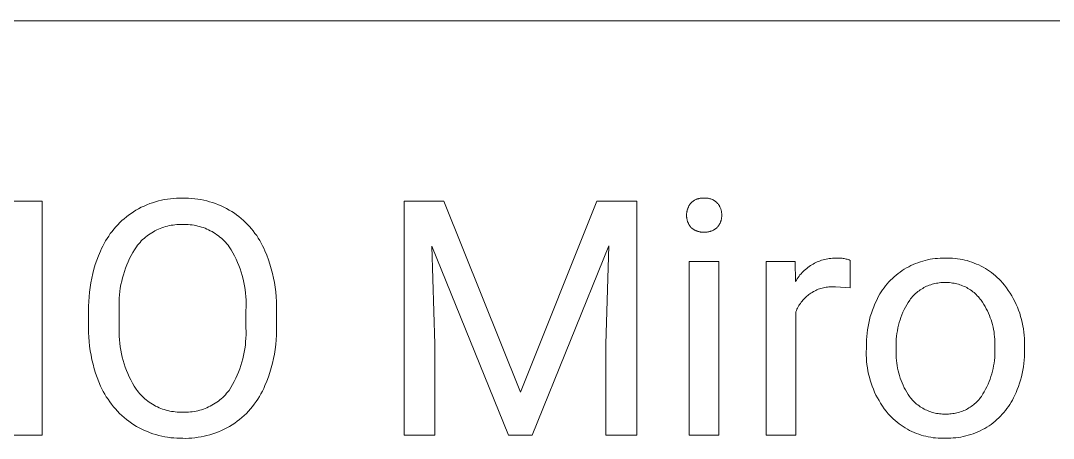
# Model space of a CAD drawing. Header units: millimetres. Extents: x -665 to 1920, y -373 to 1434.
# Drawn here: x 1185.8 to 1294, y -127.6 to -83.9 of the extents above; entities that cross this region are included whole.
import ezdxf

# ---------------------------------------------------------------- set-up
doc = ezdxf.new("R2010")
doc.units = ezdxf.units.MM
doc.header["$MEASUREMENT"] = 0
doc.layers.add('Domyślny', color=7, linetype='Continuous', true_color=0x000000)

msp = doc.modelspace()

# ---------------------------------------------------------------- linework, layer by layer
at = {"layer": 'Domyślny', "color": 18, "lineweight": 15, "true_color": 0x000000}
for p, q in [((1918.03, -83.88), (943.27, -83.88)), ((1184.8, -102.79), (1188.01, -102.79)), ((1188.01, -102.79), (1188.01, -127.28)), ((1199.89, -102.84), (1200.2, -102.76)), ((1200.2, -102.76), (1200.51, -102.68)), ((1200.51, -102.68), (1200.82, -102.62)), ((1200.82, -102.62), (1201.14, -102.56)), ((1201.14, -102.56), (1201.45, -102.52)), ((1201.45, -102.52), (1201.77, -102.49)), ((1201.77, -102.49), (1202.09, -102.46)), ((1202.09, -102.46), (1202.41, -102.45)), ((1202.41, -102.45), (1202.73, -102.45)), ((1202.73, -102.45), (1203.05, -102.45)), ((1203.05, -102.45), (1203.37, -102.46)), ((1203.37, -102.46), (1203.69, -102.49)), ((1203.69, -102.49), (1204.01, -102.52)), ((1204.01, -102.52), (1204.32, -102.56)), ((1204.32, -102.56), (1204.64, -102.61)), ((1204.64, -102.61), (1204.95, -102.68)), ((1204.95, -102.68), (1205.26, -102.75)), ((1205.26, -102.75), (1205.57, -102.84)), ((1225.95, -127.28), (1225.95, -102.79)), ((1225.95, -102.79), (1230.12, -102.79)), ((1230.12, -102.79), (1238.13, -122.77)), ((1238.13, -122.77), (1246.13, -102.79)), ((1246.13, -102.79), (1250.32, -102.79)), ((1250.32, -102.79), (1250.32, -127.28)), ((1256.19, -102.81), (1256.23, -102.78)), ((1256.23, -102.78), (1256.28, -102.74)), ((1256.28, -102.74), (1256.34, -102.71)), ((1256.34, -102.71), (1256.39, -102.68)), ((1256.39, -102.68), (1256.44, -102.65)), ((1256.44, -102.65), (1256.5, -102.62)), ((1256.5, -102.62), (1256.55, -102.6)), ((1256.55, -102.6), (1256.61, -102.57)), ((1256.61, -102.57), (1256.66, -102.55)), ((1256.66, -102.55), (1256.72, -102.53)), ((1256.72, -102.53), (1256.78, -102.52)), ((1256.78, -102.52), (1256.84, -102.5)), ((1256.84, -102.5), (1256.9, -102.49)), ((1256.9, -102.49), (1256.96, -102.47)), ((1256.96, -102.47), (1257.02, -102.46)), ((1257.02, -102.46), (1257.08, -102.46)), ((1257.08, -102.46), (1257.14, -102.45)), ((1257.14, -102.45), (1257.2, -102.45)), ((1257.2, -102.45), (1257.26, -102.45)), ((1257.26, -102.45), (1257.32, -102.45)), ((1257.32, -102.45), (1257.38, -102.45)), ((1257.38, -102.45), (1257.44, -102.45)), ((1257.44, -102.45), (1257.5, -102.45)), ((1257.5, -102.45), (1257.56, -102.45)), ((1257.56, -102.45), (1257.62, -102.45)), ((1257.62, -102.45), (1257.68, -102.46)), ((1257.68, -102.46), (1257.74, -102.47)), ((1257.74, -102.47), (1257.8, -102.48)), ((1257.8, -102.48), (1257.86, -102.49)), ((1257.86, -102.49), (1257.92, -102.5)), ((1257.92, -102.5), (1257.98, -102.52)), ((1257.98, -102.52), (1258.04, -102.53)), ((1258.04, -102.53), (1258.1, -102.55)), ((1258.1, -102.55), (1258.16, -102.58)), ((1258.16, -102.58), (1258.21, -102.6)), ((1258.21, -102.6), (1258.27, -102.62)), ((1258.27, -102.62), (1258.32, -102.65)), ((1258.32, -102.65), (1258.37, -102.68)), ((1258.37, -102.68), (1258.43, -102.71)), ((1258.43, -102.71), (1258.48, -102.74)), ((1258.48, -102.74), (1258.53, -102.78)), ((1258.53, -102.78), (1258.58, -102.82)), ((1197.58, -103.89), (1197.85, -103.73)), ((1197.85, -103.73), (1198.13, -103.57)), ((1198.13, -103.57), (1198.41, -103.42)), ((1198.41, -103.42), (1198.7, -103.29)), ((1198.7, -103.29), (1198.99, -103.16)), ((1198.99, -103.16), (1199.29, -103.04)), ((1199.29, -103.04), (1199.59, -102.94)), ((1199.59, -102.94), (1199.89, -102.84)), ((1205.57, -102.84), (1205.88, -102.93)), ((1205.88, -102.93), (1206.18, -103.04)), ((1206.18, -103.04), (1206.48, -103.15)), ((1206.48, -103.15), (1206.77, -103.28)), ((1206.77, -103.28), (1207.06, -103.41)), ((1207.06, -103.41), (1207.35, -103.56)), ((1207.35, -103.56), (1207.63, -103.71)), ((1207.63, -103.71), (1207.9, -103.87)), ((1207.9, -103.87), (1208.16, -104.04)), ((1255.57, -103.94), (1255.58, -103.87)), ((1255.58, -103.87), (1255.59, -103.81)), ((1255.59, -103.81), (1255.6, -103.75)), ((1255.6, -103.75), (1255.62, -103.69)), ((1255.62, -103.69), (1255.64, -103.63)), ((1255.64, -103.63), (1255.66, -103.57)), ((1255.66, -103.57), (1255.68, -103.51)), ((1255.68, -103.51), (1255.7, -103.45)), ((1255.7, -103.45), (1255.73, -103.4)), ((1255.73, -103.4), (1255.76, -103.34)), ((1255.76, -103.34), (1255.79, -103.28)), ((1255.79, -103.28), (1255.82, -103.23)), ((1255.82, -103.23), (1255.85, -103.18)), ((1255.85, -103.18), (1255.89, -103.12)), ((1255.89, -103.12), (1255.92, -103.07)), ((1255.92, -103.07), (1255.96, -103.02)), ((1255.96, -103.02), (1256, -102.98)), ((1256, -102.98), (1256.05, -102.93)), ((1256.05, -102.93), (1256.09, -102.89)), ((1256.09, -102.89), (1256.14, -102.85)), ((1256.14, -102.85), (1256.19, -102.81)), ((1258.58, -102.82), (1258.62, -102.85)), ((1258.62, -102.85), (1258.67, -102.89)), ((1258.67, -102.89), (1258.72, -102.93)), ((1258.72, -102.93), (1258.76, -102.98)), ((1258.76, -102.98), (1258.8, -103.02)), ((1258.8, -103.02), (1258.84, -103.07)), ((1258.84, -103.07), (1258.88, -103.12)), ((1258.88, -103.12), (1258.91, -103.18)), ((1258.91, -103.18), (1258.95, -103.23)), ((1258.95, -103.23), (1258.98, -103.28)), ((1258.98, -103.28), (1259.01, -103.34)), ((1259.01, -103.34), (1259.04, -103.39)), ((1259.04, -103.39), (1259.07, -103.45)), ((1259.07, -103.45), (1259.09, -103.51)), ((1259.09, -103.51), (1259.12, -103.57)), ((1259.12, -103.57), (1259.14, -103.63)), ((1259.14, -103.63), (1259.16, -103.69)), ((1259.16, -103.69), (1259.17, -103.75)), ((1259.17, -103.75), (1259.19, -103.81)), ((1259.19, -103.81), (1259.2, -103.87)), ((1259.2, -103.87), (1259.21, -103.94)), ((1196.16, -105.03), (1196.38, -104.82)), ((1196.38, -104.82), (1196.61, -104.62)), ((1196.61, -104.62), (1196.84, -104.43)), ((1196.84, -104.43), (1197.08, -104.24)), ((1197.08, -104.24), (1197.33, -104.06)), ((1197.33, -104.06), (1197.58, -103.89)), ((1208.16, -104.04), (1208.4, -104.22)), ((1208.4, -104.22), (1208.64, -104.4)), ((1208.64, -104.4), (1208.88, -104.6)), ((1208.88, -104.6), (1209.11, -104.8)), ((1209.11, -104.8), (1209.33, -105)), ((1255.55, -104.06), (1255.56, -104)), ((1255.55, -104.12), (1255.55, -104.06)), ((1255.55, -104.19), (1255.55, -104.12)), ((1255.55, -104.25), (1255.55, -104.19)), ((1255.55, -104.31), (1255.55, -104.25)), ((1255.55, -104.38), (1255.55, -104.31)), ((1255.55, -104.44), (1255.55, -104.38)), ((1255.56, -104.5), (1255.55, -104.44)), ((1255.56, -104), (1255.57, -103.94)), ((1255.56, -104.56), (1255.56, -104.5)), ((1255.57, -104.62), (1255.56, -104.56)), ((1255.59, -104.69), (1255.57, -104.62)), ((1255.6, -104.75), (1255.59, -104.69)), ((1255.62, -104.81), (1255.6, -104.75)), ((1255.63, -104.87), (1255.62, -104.81)), ((1255.65, -104.93), (1255.63, -104.87)), ((1255.68, -104.99), (1255.65, -104.93)), ((1259.11, -104.96), (1259.09, -105.01)), ((1259.13, -104.9), (1259.11, -104.96)), ((1259.15, -104.84), (1259.13, -104.9)), ((1259.17, -104.79), (1259.15, -104.84)), ((1259.18, -104.73), (1259.17, -104.79)), ((1259.19, -104.67), (1259.18, -104.73)), ((1259.21, -104.61), (1259.19, -104.67)), ((1259.21, -103.94), (1259.22, -104)), ((1259.22, -104.55), (1259.21, -104.61)), ((1259.22, -104), (1259.23, -104.06)), ((1259.23, -104.43), (1259.22, -104.49)), ((1259.22, -104.49), (1259.22, -104.55)), ((1259.23, -104.06), (1259.23, -104.12)), ((1259.23, -104.12), (1259.23, -104.19)), ((1259.23, -104.19), (1259.23, -104.25)), ((1259.23, -104.25), (1259.23, -104.31)), ((1259.23, -104.31), (1259.23, -104.37)), ((1259.23, -104.37), (1259.23, -104.43)), ((1195.16, -106.18), (1195.35, -105.94)), ((1195.35, -105.94), (1195.54, -105.7)), ((1195.54, -105.7), (1195.74, -105.47)), ((1195.74, -105.47), (1195.94, -105.25)), ((1195.94, -105.25), (1196.16, -105.03)), ((1199.67, -105.98), (1199.5, -106.08)), ((1199.84, -105.88), (1199.67, -105.98)), ((1200.02, -105.79), (1199.84, -105.88)), ((1200.2, -105.71), (1200.02, -105.79)), ((1200.39, -105.63), (1200.2, -105.71)), ((1200.57, -105.56), (1200.39, -105.63)), ((1200.76, -105.5), (1200.57, -105.56)), ((1200.95, -105.44), (1200.76, -105.5)), ((1201.15, -105.39), (1200.95, -105.44)), ((1201.34, -105.34), (1201.15, -105.39)), ((1201.54, -105.31), (1201.34, -105.34)), ((1201.73, -105.28), (1201.54, -105.31)), ((1201.93, -105.25), (1201.73, -105.28)), ((1202.13, -105.24), (1201.93, -105.25)), ((1202.33, -105.23), (1202.13, -105.24)), ((1202.53, -105.22), (1202.33, -105.23)), ((1202.73, -105.23), (1202.53, -105.22)), ((1202.93, -105.22), (1202.73, -105.23)), ((1203.13, -105.22), (1202.93, -105.22)), ((1203.33, -105.23), (1203.13, -105.22)), ((1203.53, -105.25), (1203.33, -105.23)), ((1203.73, -105.27), (1203.53, -105.25)), ((1203.93, -105.3), (1203.73, -105.27)), ((1204.13, -105.34), (1203.93, -105.3)), ((1204.33, -105.38), (1204.13, -105.34)), ((1204.52, -105.43), (1204.33, -105.38)), ((1204.71, -105.49), (1204.52, -105.43)), ((1204.91, -105.55), (1204.71, -105.49)), ((1205.09, -105.62), (1204.91, -105.55)), ((1205.28, -105.7), (1205.09, -105.62)), ((1205.46, -105.78), (1205.28, -105.7)), ((1205.64, -105.87), (1205.46, -105.78)), ((1205.82, -105.97), (1205.64, -105.87)), ((1205.99, -106.07), (1205.82, -105.97)), ((1209.33, -105), (1209.54, -105.22)), ((1209.54, -105.22), (1209.75, -105.44)), ((1209.75, -105.44), (1209.95, -105.67)), ((1209.95, -105.67), (1210.14, -105.9)), ((1210.14, -105.9), (1210.32, -106.15)), ((1255.7, -105.04), (1255.68, -104.99)), ((1255.73, -105.1), (1255.7, -105.04)), ((1255.76, -105.16), (1255.73, -105.1)), ((1255.79, -105.21), (1255.76, -105.16)), ((1255.82, -105.26), (1255.79, -105.21)), ((1255.85, -105.32), (1255.82, -105.26)), ((1255.89, -105.37), (1255.85, -105.32)), ((1255.92, -105.42), (1255.89, -105.37)), ((1255.96, -105.47), (1255.92, -105.42)), ((1256, -105.52), (1255.96, -105.47)), ((1256.05, -105.56), (1256, -105.52)), ((1256.09, -105.6), (1256.05, -105.56)), ((1256.14, -105.64), (1256.09, -105.6)), ((1256.19, -105.67), (1256.14, -105.64)), ((1256.24, -105.71), (1256.19, -105.67)), ((1256.29, -105.74), (1256.24, -105.71)), ((1256.34, -105.77), (1256.29, -105.74)), ((1256.39, -105.8), (1256.34, -105.77)), ((1256.44, -105.83), (1256.39, -105.8)), ((1256.5, -105.86), (1256.44, -105.83)), ((1256.55, -105.88), (1256.5, -105.86)), ((1256.61, -105.9), (1256.55, -105.88)), ((1256.67, -105.92), (1256.61, -105.9)), ((1256.72, -105.94), (1256.67, -105.92)), ((1256.78, -105.96), (1256.72, -105.94)), ((1256.84, -105.97), (1256.78, -105.96)), ((1256.9, -105.99), (1256.84, -105.97)), ((1256.96, -106), (1256.9, -105.99)), ((1257.02, -106.01), (1256.96, -106)), ((1257.08, -106.01), (1257.02, -106.01)), ((1257.14, -106.02), (1257.08, -106.01)), ((1257.2, -106.02), (1257.14, -106.02)), ((1257.26, -106.02), (1257.2, -106.02)), ((1257.32, -106.02), (1257.26, -106.02)), ((1257.38, -106.02), (1257.32, -106.02)), ((1257.44, -106.02), (1257.38, -106.02)), ((1257.51, -106.02), (1257.44, -106.02)), ((1257.57, -106.02), (1257.51, -106.02)), ((1257.63, -106.02), (1257.57, -106.02)), ((1257.7, -106.01), (1257.63, -106.02)), ((1257.76, -106), (1257.7, -106.01)), ((1257.82, -105.99), (1257.76, -106)), ((1257.88, -105.98), (1257.82, -105.99)), ((1257.94, -105.97), (1257.88, -105.98)), ((1258, -105.95), (1257.94, -105.97)), ((1258.06, -105.93), (1258, -105.95)), ((1258.12, -105.91), (1258.06, -105.93)), ((1258.18, -105.89), (1258.12, -105.91)), ((1258.24, -105.87), (1258.18, -105.89)), ((1258.3, -105.84), (1258.24, -105.87)), ((1258.35, -105.81), (1258.3, -105.84)), ((1258.41, -105.78), (1258.35, -105.81)), ((1258.46, -105.75), (1258.41, -105.78)), ((1258.51, -105.71), (1258.46, -105.75)), ((1258.57, -105.68), (1258.51, -105.71)), ((1258.62, -105.64), (1258.57, -105.68)), ((1258.67, -105.6), (1258.62, -105.64)), ((1258.71, -105.56), (1258.67, -105.6)), ((1258.76, -105.52), (1258.71, -105.56)), ((1258.8, -105.47), (1258.76, -105.52)), ((1258.84, -105.42), (1258.8, -105.47)), ((1258.87, -105.38), (1258.84, -105.42)), ((1258.91, -105.33), (1258.87, -105.38)), ((1258.94, -105.28), (1258.91, -105.33)), ((1258.97, -105.23), (1258.94, -105.28)), ((1259.01, -105.18), (1258.97, -105.23)), ((1259.03, -105.12), (1259.01, -105.18)), ((1259.06, -105.07), (1259.03, -105.12)), ((1259.09, -105.01), (1259.06, -105.07)), ((1194.51, -107.21), (1194.66, -106.95)), ((1194.66, -106.95), (1194.82, -106.69)), ((1194.82, -106.69), (1194.99, -106.43)), ((1194.99, -106.43), (1195.16, -106.18)), ((1198.28, -107.1), (1198.14, -107.25)), ((1198.41, -106.95), (1198.28, -107.1)), ((1198.55, -106.81), (1198.41, -106.95)), ((1198.7, -106.68), (1198.55, -106.81)), ((1198.85, -106.55), (1198.7, -106.68)), ((1199.01, -106.42), (1198.85, -106.55)), ((1199.17, -106.3), (1199.01, -106.42)), ((1199.33, -106.19), (1199.17, -106.3)), ((1199.5, -106.08), (1199.33, -106.19)), ((1206.16, -106.18), (1205.99, -106.07)), ((1206.33, -106.3), (1206.16, -106.18)), ((1206.49, -106.41), (1206.33, -106.3)), ((1206.65, -106.54), (1206.49, -106.41)), ((1206.8, -106.67), (1206.65, -106.54)), ((1206.95, -106.81), (1206.8, -106.67)), ((1207.1, -106.95), (1206.95, -106.81)), ((1207.23, -107.09), (1207.1, -106.95)), ((1207.37, -107.24), (1207.23, -107.09)), ((1210.32, -106.15), (1210.5, -106.39)), ((1210.5, -106.39), (1210.66, -106.65)), ((1210.66, -106.65), (1210.82, -106.91)), ((1210.82, -106.91), (1210.97, -107.17)), ((1193.93, -108.49), (1194.12, -108.03)), ((1194.12, -108.03), (1194.24, -107.75)), ((1194.24, -107.75), (1194.37, -107.48)), ((1194.37, -107.48), (1194.51, -107.21)), ((1197.52, -108.17), (1197.34, -108.48)), ((1197.7, -107.86), (1197.52, -108.17)), ((1197.9, -107.56), (1197.7, -107.86)), ((1198.02, -107.4), (1197.9, -107.56)), ((1198.14, -107.25), (1198.02, -107.4)), ((1207.5, -107.4), (1207.37, -107.24)), ((1207.62, -107.56), (1207.5, -107.4)), ((1207.81, -107.87), (1207.62, -107.56)), ((1208, -108.19), (1207.81, -107.87)), ((1208.17, -108.52), (1208, -108.19)), ((1210.97, -107.17), (1211.11, -107.44)), ((1211.11, -107.44), (1211.24, -107.71)), ((1211.24, -107.71), (1211.36, -107.99)), ((1211.36, -107.99), (1211.55, -108.45)), ((1236.88, -127.28), (1228.86, -107.5)), ((1228.86, -107.5), (1229.18, -117.74)), ((1247.39, -107.45), (1239.35, -127.28)), ((1247.09, -117.74), (1247.39, -107.45)), ((1193.59, -109.42), (1193.75, -108.95)), ((1193.75, -108.95), (1193.93, -108.49)), ((1197.03, -109.13), (1196.89, -109.46)), ((1197.18, -108.8), (1197.03, -109.13)), ((1197.34, -108.48), (1197.18, -108.8)), ((1208.34, -108.85), (1208.17, -108.52)), ((1208.49, -109.19), (1208.34, -108.85)), ((1208.63, -109.53), (1208.49, -109.19)), ((1211.55, -108.45), (1211.72, -108.92)), ((1211.72, -108.92), (1211.88, -109.39)), ((1255.81, -127.28), (1255.81, -109.08)), ((1255.81, -109.08), (1258.91, -109.08)), ((1258.91, -109.08), (1258.91, -127.28)), ((1263.89, -127.27), (1263.89, -109.08)), ((1263.89, -109.08), (1266.92, -109.08)), ((1266.92, -109.08), (1266.97, -111.18)), ((1268.8, -109.36), (1268.94, -109.28)), ((1268.94, -109.28), (1269.09, -109.21)), ((1269.09, -109.21), (1269.24, -109.14)), ((1269.24, -109.14), (1269.39, -109.08)), ((1269.39, -109.08), (1269.54, -109.02)), ((1269.54, -109.02), (1269.7, -108.97)), ((1269.7, -108.97), (1269.85, -108.92)), ((1269.85, -108.92), (1270.01, -108.88)), ((1270.01, -108.88), (1270.17, -108.85)), ((1270.17, -108.85), (1270.33, -108.81)), ((1270.33, -108.81), (1270.49, -108.79)), ((1270.49, -108.79), (1270.66, -108.77)), ((1270.66, -108.77), (1270.82, -108.75)), ((1270.82, -108.75), (1270.98, -108.75)), ((1270.98, -108.75), (1271.14, -108.74)), ((1271.14, -108.74), (1271.31, -108.74)), ((1271.31, -108.74), (1271.42, -108.74)), ((1271.42, -108.74), (1271.52, -108.74)), ((1271.52, -108.74), (1271.63, -108.74)), ((1271.63, -108.74), (1271.74, -108.75)), ((1271.74, -108.75), (1271.85, -108.76)), ((1271.85, -108.76), (1271.96, -108.78)), ((1271.96, -108.78), (1272.06, -108.79)), ((1272.06, -108.79), (1272.17, -108.82)), ((1272.17, -108.82), (1272.27, -108.84)), ((1272.27, -108.84), (1272.38, -108.87)), ((1272.38, -108.87), (1272.48, -108.9)), ((1272.48, -108.9), (1272.58, -108.94)), ((1272.58, -108.94), (1272.69, -108.98)), ((1272.69, -108.98), (1272.69, -111.87)), ((1279.54, -109.31), (1279.79, -109.22)), ((1279.79, -109.22), (1280.04, -109.13)), ((1280.04, -109.13), (1280.29, -109.06)), ((1280.29, -109.06), (1280.55, -108.99)), ((1280.55, -108.99), (1280.8, -108.93)), ((1280.8, -108.93), (1281.06, -108.87)), ((1281.06, -108.87), (1281.33, -108.83)), ((1281.33, -108.83), (1281.59, -108.79)), ((1281.59, -108.79), (1281.85, -108.77)), ((1281.85, -108.77), (1282.12, -108.75)), ((1282.12, -108.75), (1282.38, -108.74)), ((1282.38, -108.74), (1282.65, -108.74)), ((1282.65, -108.74), (1282.9, -108.74)), ((1282.9, -108.74), (1283.16, -108.74)), ((1283.16, -108.74), (1283.42, -108.76)), ((1283.42, -108.76), (1283.68, -108.78)), ((1283.68, -108.78), (1283.94, -108.81)), ((1283.94, -108.81), (1284.2, -108.85)), ((1284.2, -108.85), (1284.45, -108.89)), ((1284.45, -108.89), (1284.7, -108.95)), ((1284.7, -108.95), (1284.96, -109.01)), ((1284.96, -109.01), (1285.2, -109.09)), ((1285.2, -109.09), (1285.45, -109.17)), ((1285.45, -109.17), (1285.69, -109.26)), ((1285.69, -109.26), (1285.93, -109.36)), ((1193.21, -110.85), (1193.32, -110.37)), ((1193.32, -110.37), (1193.45, -109.89)), ((1193.45, -109.89), (1193.59, -109.42)), ((1196.64, -110.13), (1196.53, -110.48)), ((1196.76, -109.79), (1196.64, -110.13)), ((1196.89, -109.46), (1196.76, -109.79)), ((1208.76, -109.88), (1208.63, -109.53)), ((1208.88, -110.23), (1208.76, -109.88)), ((1208.98, -110.58), (1208.88, -110.23)), ((1211.88, -109.39), (1212.02, -109.86)), ((1212.02, -109.86), (1212.15, -110.34)), ((1212.15, -110.34), (1212.26, -110.83)), ((1267.54, -110.38), (1267.65, -110.26)), ((1267.65, -110.26), (1267.76, -110.15)), ((1267.76, -110.15), (1267.88, -110.03)), ((1267.88, -110.03), (1268, -109.92)), ((1268, -109.92), (1268.13, -109.82)), ((1268.13, -109.82), (1268.25, -109.72)), ((1268.25, -109.72), (1268.39, -109.62)), ((1268.39, -109.62), (1268.52, -109.53)), ((1268.52, -109.53), (1268.66, -109.44)), ((1268.66, -109.44), (1268.8, -109.36)), ((1277.51, -110.52), (1277.71, -110.36)), ((1277.71, -110.36), (1277.92, -110.2)), ((1277.92, -110.2), (1278.14, -110.05)), ((1278.14, -110.05), (1278.36, -109.91)), ((1278.36, -109.91), (1278.59, -109.77)), ((1278.59, -109.77), (1278.82, -109.65)), ((1278.82, -109.65), (1279.05, -109.53)), ((1279.05, -109.53), (1279.3, -109.42)), ((1279.3, -109.42), (1279.54, -109.31)), ((1285.93, -109.36), (1286.17, -109.46)), ((1286.17, -109.46), (1286.4, -109.58)), ((1286.4, -109.58), (1286.63, -109.7)), ((1286.63, -109.7), (1286.86, -109.83)), ((1286.86, -109.83), (1287.08, -109.97)), ((1287.08, -109.97), (1287.29, -110.11)), ((1287.29, -110.11), (1287.5, -110.26)), ((1287.5, -110.26), (1287.71, -110.42)), ((1193.04, -111.82), (1193.12, -111.33)), ((1193.12, -111.33), (1193.21, -110.85)), ((1196.35, -111.17), (1196.27, -111.52)), ((1196.43, -110.82), (1196.35, -111.17)), ((1196.53, -110.48), (1196.43, -110.82)), ((1209.08, -110.94), (1208.98, -110.58)), ((1209.16, -111.3), (1209.08, -110.94)), ((1209.23, -111.66), (1209.16, -111.3)), ((1212.26, -110.83), (1212.35, -111.31)), ((1212.35, -111.31), (1212.43, -111.8)), ((1266.97, -111.18), (1267.05, -111.04)), ((1267.05, -111.04), (1267.14, -110.9)), ((1267.14, -110.9), (1267.23, -110.77)), ((1267.23, -110.77), (1267.33, -110.64)), ((1267.33, -110.64), (1267.43, -110.51)), ((1267.43, -110.51), (1267.54, -110.38)), ((1276.4, -111.64), (1276.57, -111.44)), ((1276.57, -111.44), (1276.75, -111.24)), ((1276.75, -111.24), (1276.93, -111.05)), ((1276.93, -111.05), (1277.11, -110.87)), ((1277.11, -110.87), (1277.31, -110.69)), ((1277.31, -110.69), (1277.51, -110.52)), ((1281.42, -111.44), (1281.28, -111.48)), ((1281.57, -111.4), (1281.42, -111.44)), ((1281.73, -111.37), (1281.57, -111.4)), ((1281.88, -111.35), (1281.73, -111.37)), ((1282.03, -111.33), (1281.88, -111.35)), ((1282.18, -111.31), (1282.03, -111.33)), ((1282.34, -111.3), (1282.18, -111.31)), ((1282.49, -111.3), (1282.34, -111.3)), ((1282.65, -111.3), (1282.49, -111.3)), ((1282.8, -111.3), (1282.65, -111.3)), ((1282.96, -111.3), (1282.8, -111.3)), ((1283.11, -111.31), (1282.96, -111.3)), ((1283.27, -111.33), (1283.11, -111.31)), ((1283.42, -111.35), (1283.27, -111.33)), ((1283.58, -111.37), (1283.42, -111.35)), ((1283.73, -111.4), (1283.58, -111.37)), ((1283.88, -111.44), (1283.73, -111.4)), ((1284.03, -111.48), (1283.88, -111.44)), ((1287.71, -110.42), (1287.91, -110.59)), ((1287.91, -110.59), (1288.1, -110.76)), ((1288.1, -110.76), (1288.29, -110.94)), ((1288.29, -110.94), (1288.47, -111.13)), ((1288.47, -111.13), (1288.65, -111.32)), ((1288.65, -111.32), (1288.86, -111.58)), ((1192.93, -112.8), (1192.97, -112.31)), ((1192.97, -112.31), (1193.04, -111.82)), ((1196.16, -112.23), (1196.13, -112.59)), ((1196.21, -111.88), (1196.16, -112.23)), ((1196.27, -111.52), (1196.21, -111.88)), ((1209.29, -112.03), (1209.23, -111.66)), ((1209.33, -112.4), (1209.29, -112.03)), ((1209.36, -112.76), (1209.33, -112.4)), ((1212.43, -111.8), (1212.49, -112.29)), ((1212.49, -112.29), (1212.54, -112.79)), ((1268.47, -112.48), (1268.35, -112.57)), ((1268.58, -112.4), (1268.47, -112.48)), ((1268.7, -112.33), (1268.58, -112.4)), ((1268.83, -112.25), (1268.7, -112.33)), ((1268.95, -112.19), (1268.83, -112.25)), ((1269.08, -112.13), (1268.95, -112.19)), ((1269.21, -112.07), (1269.08, -112.13)), ((1269.34, -112.01), (1269.21, -112.07)), ((1269.47, -111.96), (1269.34, -112.01)), ((1269.61, -111.92), (1269.47, -111.96)), ((1269.75, -111.88), (1269.61, -111.92)), ((1269.88, -111.84), (1269.75, -111.88)), ((1270.02, -111.81), (1269.88, -111.84)), ((1270.16, -111.79), (1270.02, -111.81)), ((1270.3, -111.77), (1270.16, -111.79)), ((1270.44, -111.75), (1270.3, -111.77)), ((1270.59, -111.74), (1270.44, -111.75)), ((1270.73, -111.74), (1270.59, -111.74)), ((1270.87, -111.74), (1270.73, -111.74)), ((1271.01, -111.74), (1270.87, -111.74)), ((1271.15, -111.75), (1271.01, -111.74)), ((1272.69, -111.87), (1271.15, -111.75)), ((1275.67, -112.73), (1275.8, -112.5)), ((1275.8, -112.5), (1275.94, -112.28)), ((1275.94, -112.28), (1276.09, -112.06)), ((1276.09, -112.06), (1276.24, -111.85)), ((1276.24, -111.85), (1276.4, -111.64)), ((1279.54, -112.45), (1279.43, -112.55)), ((1279.66, -112.35), (1279.54, -112.45)), ((1279.78, -112.25), (1279.66, -112.35)), ((1279.9, -112.16), (1279.78, -112.25)), ((1280.03, -112.07), (1279.9, -112.16)), ((1280.16, -111.98), (1280.03, -112.07)), ((1280.29, -111.91), (1280.16, -111.98)), ((1280.42, -111.83), (1280.29, -111.91)), ((1280.56, -111.76), (1280.42, -111.83)), ((1280.7, -111.69), (1280.56, -111.76)), ((1280.84, -111.63), (1280.7, -111.69)), ((1280.98, -111.58), (1280.84, -111.63)), ((1281.13, -111.53), (1280.98, -111.58)), ((1281.28, -111.48), (1281.13, -111.53)), ((1284.18, -111.53), (1284.03, -111.48)), ((1284.33, -111.58), (1284.18, -111.53)), ((1284.47, -111.63), (1284.33, -111.58)), ((1284.62, -111.7), (1284.47, -111.63)), ((1284.76, -111.76), (1284.62, -111.7)), ((1284.9, -111.83), (1284.76, -111.76)), ((1285.03, -111.91), (1284.9, -111.83)), ((1285.17, -111.99), (1285.03, -111.91)), ((1285.3, -112.08), (1285.17, -111.99)), ((1285.42, -112.17), (1285.3, -112.08)), ((1285.55, -112.26), (1285.42, -112.17)), ((1285.67, -112.36), (1285.55, -112.26)), ((1285.79, -112.46), (1285.67, -112.36)), ((1285.9, -112.57), (1285.79, -112.46)), ((1288.86, -111.58), (1289.06, -111.85)), ((1289.06, -111.85), (1289.26, -112.12)), ((1289.26, -112.12), (1289.44, -112.4)), ((1289.44, -112.4), (1289.61, -112.69)), ((1192.88, -113.78), (1192.9, -113.29)), ((1192.9, -113.29), (1192.93, -112.8)), ((1196.1, -112.95), (1196.09, -113.31)), ((1196.09, -113.31), (1196.09, -113.67)), ((1196.13, -112.59), (1196.1, -112.95)), ((1209.38, -113.13), (1209.36, -112.76)), ((1209.39, -113.5), (1209.38, -113.13)), ((1209.38, -113.87), (1209.39, -113.5)), ((1212.54, -112.79), (1212.57, -113.28)), ((1212.57, -113.28), (1212.58, -113.78)), ((1267.39, -113.6), (1267.31, -113.72)), ((1267.47, -113.48), (1267.39, -113.6)), ((1267.55, -113.37), (1267.47, -113.48)), ((1267.64, -113.26), (1267.55, -113.37)), ((1267.73, -113.15), (1267.64, -113.26)), ((1267.83, -113.04), (1267.73, -113.15)), ((1267.92, -112.94), (1267.83, -113.04)), ((1268.03, -112.84), (1267.92, -112.94)), ((1268.13, -112.74), (1268.03, -112.84)), ((1268.24, -112.65), (1268.13, -112.74)), ((1268.35, -112.57), (1268.24, -112.65)), ((1275.15, -113.85), (1275.28, -113.52)), ((1275.28, -113.52), (1275.43, -113.2)), ((1275.43, -113.2), (1275.55, -112.96)), ((1275.55, -112.96), (1275.67, -112.73)), ((1278.77, -113.38), (1278.62, -113.63)), ((1278.93, -113.14), (1278.77, -113.38)), ((1279.02, -113.01), (1278.93, -113.14)), ((1279.12, -112.89), (1279.02, -113.01)), ((1279.22, -112.78), (1279.12, -112.89)), ((1279.32, -112.66), (1279.22, -112.78)), ((1279.43, -112.55), (1279.32, -112.66)), ((1286.01, -112.68), (1285.9, -112.57)), ((1286.12, -112.8), (1286.01, -112.68)), ((1286.22, -112.91), (1286.12, -112.8)), ((1286.31, -113.04), (1286.22, -112.91)), ((1286.41, -113.16), (1286.31, -113.04)), ((1286.55, -113.37), (1286.41, -113.16)), ((1286.69, -113.59), (1286.55, -113.37)), ((1286.82, -113.81), (1286.69, -113.59)), ((1289.61, -112.69), (1289.78, -112.98)), ((1289.78, -112.98), (1289.93, -113.28)), ((1289.93, -113.28), (1290.08, -113.59)), ((1290.08, -113.59), (1290.21, -113.89)), ((1192.89, -114.28), (1192.88, -113.78)), ((1192.89, -116.04), (1192.89, -114.28)), ((1196.09, -113.67), (1196.1, -114.03)), ((1196.1, -114.03), (1196.1, -115.83)), ((1209.37, -114.24), (1209.38, -113.87)), ((1209.37, -116.06), (1209.37, -114.24)), ((1212.58, -113.78), (1212.58, -114.28)), ((1212.58, -114.28), (1212.58, -115.83)), ((1267.06, -114.23), (1267, -114.36)), ((1267, -114.36), (1267, -127.27)), ((1267.11, -114.1), (1267.06, -114.23)), ((1267.18, -113.97), (1267.11, -114.1)), ((1267.24, -113.84), (1267.18, -113.97)), ((1267.31, -113.72), (1267.24, -113.84)), ((1274.8, -114.85), (1274.91, -114.51)), ((1274.91, -114.51), (1275.02, -114.18)), ((1275.02, -114.18), (1275.15, -113.85)), ((1278.11, -114.68), (1278, -114.95)), ((1278.22, -114.41), (1278.11, -114.68)), ((1278.35, -114.14), (1278.22, -114.41)), ((1278.48, -113.88), (1278.35, -114.14)), ((1278.62, -113.63), (1278.48, -113.88)), ((1286.95, -114.04), (1286.82, -113.81)), ((1287.07, -114.27), (1286.95, -114.04)), ((1287.17, -114.5), (1287.07, -114.27)), ((1287.28, -114.74), (1287.17, -114.5)), ((1290.21, -113.89), (1290.34, -114.21)), ((1290.34, -114.21), (1290.45, -114.52)), ((1290.45, -114.52), (1290.55, -114.84)), ((1274.56, -115.89), (1274.63, -115.54)), ((1274.63, -115.54), (1274.71, -115.2)), ((1274.71, -115.2), (1274.8, -114.85)), ((1277.75, -115.78), (1277.68, -116.06)), ((1277.82, -115.5), (1277.75, -115.78)), ((1277.91, -115.22), (1277.82, -115.5)), ((1278, -114.95), (1277.91, -115.22)), ((1287.37, -114.98), (1287.28, -114.74)), ((1287.45, -115.22), (1287.37, -114.98)), ((1287.53, -115.46), (1287.45, -115.22)), ((1287.6, -115.71), (1287.53, -115.46)), ((1287.66, -115.96), (1287.6, -115.71)), ((1290.55, -114.84), (1290.64, -115.17)), ((1290.64, -115.17), (1290.72, -115.49)), ((1290.72, -115.49), (1290.79, -115.82)), ((1192.89, -116.52), (1192.89, -116.04)), ((1192.91, -117.01), (1192.89, -116.52)), ((1196.1, -115.83), (1196.08, -116.19)), ((1196.08, -116.19), (1196.08, -116.56)), ((1196.08, -116.56), (1196.09, -116.93)), ((1209.38, -116.42), (1209.37, -116.06)), ((1209.37, -117.14), (1209.38, -116.78)), ((1209.38, -116.78), (1209.38, -116.42)), ((1212.57, -116.82), (1212.54, -117.31)), ((1212.58, -116.32), (1212.57, -116.82)), ((1212.58, -115.83), (1212.58, -116.32)), ((1274.42, -116.95), (1274.46, -116.59)), ((1274.46, -116.59), (1274.5, -116.24)), ((1274.5, -116.24), (1274.56, -115.89)), ((1277.58, -116.64), (1277.54, -116.93)), ((1277.63, -116.35), (1277.58, -116.64)), ((1277.68, -116.06), (1277.63, -116.35)), ((1287.71, -116.22), (1287.66, -115.96)), ((1287.76, -116.47), (1287.71, -116.22)), ((1287.79, -116.72), (1287.76, -116.47)), ((1287.82, -116.98), (1287.79, -116.72)), ((1290.79, -115.82), (1290.85, -116.15)), ((1290.85, -116.15), (1290.89, -116.49)), ((1290.89, -116.49), (1290.93, -116.82)), ((1290.93, -116.82), (1290.95, -117.16)), ((1192.94, -117.49), (1192.91, -117.01)), ((1192.99, -117.97), (1192.94, -117.49)), ((1196.09, -116.93), (1196.11, -117.29)), ((1196.11, -117.29), (1196.15, -117.66)), ((1196.15, -117.66), (1196.19, -118.02)), ((1209.26, -118.23), (1209.31, -117.87)), ((1209.31, -117.87), (1209.34, -117.51)), ((1209.34, -117.51), (1209.37, -117.14)), ((1212.49, -117.8), (1212.43, -118.3)), ((1212.54, -117.31), (1212.49, -117.8)), ((1229.18, -117.74), (1229.18, -127.28)), ((1247.09, -127.28), (1247.09, -117.74)), ((1274.39, -117.65), (1274.4, -117.3)), ((1274.39, -118.01), (1274.39, -117.65)), ((1274.4, -117.3), (1274.42, -116.95)), ((1277.52, -117.22), (1277.5, -117.51)), ((1277.5, -117.51), (1277.5, -117.8)), ((1277.5, -117.8), (1277.5, -118.09)), ((1277.54, -116.93), (1277.52, -117.22)), ((1287.83, -117.24), (1287.82, -116.98)), ((1287.84, -117.49), (1287.83, -117.24)), ((1287.85, -117.75), (1287.84, -117.49)), ((1287.84, -118.01), (1287.85, -117.75)), ((1290.95, -117.16), (1290.96, -117.49)), ((1290.97, -117.83), (1290.95, -118.16)), ((1290.96, -117.49), (1290.97, -117.83)), ((1193.05, -118.45), (1192.99, -117.97)), ((1193.14, -118.92), (1193.05, -118.45)), ((1193.23, -119.39), (1193.14, -118.92)), ((1196.19, -118.02), (1196.25, -118.39)), ((1196.25, -118.39), (1196.32, -118.75)), ((1196.32, -118.75), (1196.4, -119.1)), ((1209.05, -119.29), (1209.13, -118.94)), ((1209.13, -118.94), (1209.2, -118.58)), ((1209.2, -118.58), (1209.26, -118.23)), ((1212.35, -118.79), (1212.26, -119.27)), ((1212.43, -118.3), (1212.35, -118.79)), ((1274.38, -118.56), (1274.39, -118.22)), ((1274.38, -118.89), (1274.38, -118.56)), ((1274.39, -119.23), (1274.38, -118.89)), ((1274.39, -118.22), (1274.39, -118.01)), ((1277.5, -118.09), (1277.51, -118.38)), ((1277.51, -118.38), (1277.5, -118.65)), ((1277.5, -118.65), (1277.5, -118.92)), ((1277.5, -118.92), (1277.51, -119.19)), ((1287.83, -119.16), (1287.84, -118.87)), ((1287.85, -118.3), (1287.84, -118.01)), ((1287.84, -118.87), (1287.85, -118.59)), ((1287.85, -118.59), (1287.85, -118.3)), ((1290.95, -118.73), (1290.94, -119.08)), ((1290.95, -118.16), (1290.95, -118.38)), ((1290.95, -118.38), (1290.95, -118.73)), ((1193.35, -119.86), (1193.23, -119.39)), ((1193.48, -120.33), (1193.35, -119.86)), ((1196.4, -119.1), (1196.5, -119.46)), ((1196.5, -119.46), (1196.6, -119.81)), ((1196.6, -119.81), (1196.72, -120.16)), ((1208.73, -120.33), (1208.85, -119.99)), ((1208.85, -119.99), (1208.95, -119.64)), ((1208.95, -119.64), (1209.05, -119.29)), ((1212.15, -119.76), (1212.02, -120.23)), ((1212.26, -119.27), (1212.15, -119.76)), ((1274.41, -119.56), (1274.39, -119.23)), ((1274.45, -119.89), (1274.41, -119.56)), ((1274.49, -120.22), (1274.45, -119.89)), ((1277.51, -119.19), (1277.53, -119.46)), ((1277.53, -119.46), (1277.56, -119.73)), ((1277.56, -119.73), (1277.6, -120)), ((1277.6, -120), (1277.65, -120.27)), ((1287.66, -120.31), (1287.72, -120.02)), ((1287.72, -120.02), (1287.76, -119.74)), ((1287.76, -119.74), (1287.8, -119.45)), ((1287.8, -119.45), (1287.83, -119.16)), ((1290.89, -119.78), (1290.84, -120.13)), ((1290.92, -119.43), (1290.89, -119.78)), ((1290.94, -119.08), (1290.92, -119.43)), ((1193.62, -120.79), (1193.48, -120.33)), ((1193.78, -121.24), (1193.62, -120.79)), ((1196.72, -120.16), (1196.85, -120.5)), ((1196.85, -120.5), (1196.99, -120.84)), ((1196.99, -120.84), (1197.15, -121.18)), ((1197.15, -121.18), (1197.31, -121.5)), ((1208.31, -121.33), (1208.46, -121)), ((1208.46, -121), (1208.6, -120.67)), ((1208.6, -120.67), (1208.73, -120.33)), ((1211.72, -121.18), (1211.55, -121.64)), ((1211.88, -120.71), (1211.72, -121.18)), ((1212.02, -120.23), (1211.88, -120.71)), ((1274.55, -120.55), (1274.49, -120.22)), ((1274.62, -120.88), (1274.55, -120.55)), ((1274.7, -121.2), (1274.62, -120.88)), ((1277.65, -120.27), (1277.7, -120.53)), ((1277.7, -120.53), (1277.77, -120.79)), ((1277.77, -120.79), (1277.84, -121.05)), ((1277.84, -121.05), (1277.93, -121.31)), ((1287.35, -121.41), (1287.44, -121.14)), ((1287.44, -121.14), (1287.52, -120.87)), ((1287.52, -120.87), (1287.6, -120.59)), ((1287.6, -120.59), (1287.66, -120.31)), ((1290.63, -121.17), (1290.54, -121.51)), ((1290.71, -120.82), (1290.63, -121.17)), ((1290.78, -120.48), (1290.71, -120.82)), ((1290.84, -120.13), (1290.78, -120.48)), ((1193.95, -121.69), (1193.78, -121.24)), ((1194.14, -122.14), (1193.95, -121.69)), ((1194.28, -122.43), (1194.14, -122.14)), ((1197.31, -121.5), (1197.48, -121.83)), ((1197.48, -121.83), (1197.67, -122.15)), ((1197.67, -122.15), (1197.86, -122.46)), ((1207.79, -122.29), (1207.98, -121.97)), ((1207.98, -121.97), (1208.15, -121.66)), ((1208.15, -121.66), (1208.31, -121.33)), ((1211.36, -122.1), (1211.23, -122.39)), ((1211.55, -121.64), (1211.36, -122.1)), ((1274.78, -121.53), (1274.7, -121.2)), ((1274.89, -121.84), (1274.78, -121.53)), ((1275, -122.16), (1274.89, -121.84)), ((1275.12, -122.47), (1275, -122.16)), ((1277.93, -121.31), (1278.02, -121.57)), ((1278.02, -121.57), (1278.12, -121.82)), ((1278.12, -121.82), (1278.23, -122.06)), ((1278.23, -122.06), (1278.35, -122.31)), ((1286.88, -122.47), (1287.01, -122.21)), ((1287.01, -122.21), (1287.13, -121.95)), ((1287.13, -121.95), (1287.24, -121.68)), ((1287.24, -121.68), (1287.35, -121.41)), ((1290.33, -122.18), (1290.2, -122.5)), ((1290.44, -121.84), (1290.33, -122.18)), ((1290.54, -121.51), (1290.44, -121.84)), ((1194.42, -122.71), (1194.28, -122.43)), ((1194.58, -122.99), (1194.42, -122.71)), ((1194.74, -123.26), (1194.58, -122.99)), ((1194.92, -123.53), (1194.74, -123.26)), ((1197.86, -122.46), (1197.98, -122.61)), ((1197.98, -122.61), (1198.1, -122.77)), ((1198.1, -122.77), (1198.23, -122.92)), ((1198.23, -122.92), (1198.36, -123.06)), ((1198.36, -123.06), (1198.49, -123.2)), ((1198.49, -123.2), (1198.64, -123.34)), ((1198.64, -123.34), (1198.78, -123.47)), ((1206.79, -123.47), (1206.94, -123.33)), ((1206.94, -123.33), (1207.08, -123.19)), ((1207.08, -123.19), (1207.22, -123.05)), ((1207.22, -123.05), (1207.35, -122.9)), ((1207.35, -122.9), (1207.48, -122.75)), ((1207.48, -122.75), (1207.6, -122.59)), ((1207.6, -122.59), (1207.79, -122.29)), ((1210.79, -123.24), (1210.62, -123.51)), ((1210.95, -122.96), (1210.79, -123.24)), ((1211.09, -122.68), (1210.95, -122.96)), ((1211.23, -122.39), (1211.09, -122.68)), ((1275.25, -122.78), (1275.12, -122.47)), ((1275.39, -123.08), (1275.25, -122.78)), ((1275.55, -123.38), (1275.39, -123.08)), ((1278.35, -122.31), (1278.48, -122.55)), ((1278.48, -122.55), (1278.61, -122.78)), ((1278.61, -122.78), (1278.76, -123.01)), ((1278.76, -123.01), (1278.91, -123.24)), ((1278.91, -123.24), (1279, -123.36)), ((1279, -123.36), (1279.1, -123.48)), ((1286.26, -123.46), (1286.35, -123.34)), ((1286.35, -123.34), (1286.44, -123.22)), ((1286.44, -123.22), (1286.6, -122.97)), ((1286.6, -122.97), (1286.74, -122.73)), ((1286.74, -122.73), (1286.88, -122.47)), ((1289.92, -123.15), (1289.81, -123.39)), ((1290.07, -122.83), (1289.92, -123.15)), ((1290.2, -122.5), (1290.07, -122.83)), ((1195.1, -123.79), (1194.92, -123.53)), ((1195.29, -124.05), (1195.1, -123.79)), ((1195.49, -124.3), (1195.29, -124.05)), ((1195.7, -124.54), (1195.49, -124.3)), ((1198.78, -123.47), (1198.93, -123.6)), ((1198.93, -123.6), (1199.09, -123.72)), ((1199.09, -123.72), (1199.24, -123.83)), ((1199.24, -123.83), (1199.41, -123.94)), ((1199.41, -123.94), (1199.57, -124.05)), ((1199.57, -124.05), (1199.74, -124.15)), ((1199.74, -124.15), (1199.91, -124.24)), ((1199.91, -124.24), (1200.09, -124.32)), ((1200.09, -124.32), (1200.27, -124.41)), ((1200.27, -124.41), (1200.45, -124.48)), ((1205.09, -124.49), (1205.28, -124.41)), ((1205.28, -124.41), (1205.46, -124.33)), ((1205.46, -124.33), (1205.64, -124.25)), ((1205.64, -124.25), (1205.81, -124.15)), ((1205.81, -124.15), (1205.99, -124.05)), ((1205.99, -124.05), (1206.16, -123.95)), ((1206.16, -123.95), (1206.32, -123.83)), ((1206.32, -123.83), (1206.48, -123.72)), ((1206.48, -123.72), (1206.64, -123.59)), ((1206.64, -123.59), (1206.79, -123.47)), ((1210.06, -124.28), (1209.85, -124.53)), ((1210.25, -124.03), (1210.06, -124.28)), ((1210.44, -123.77), (1210.25, -124.03)), ((1210.62, -123.51), (1210.44, -123.77)), ((1275.71, -123.67), (1275.55, -123.38)), ((1275.88, -123.95), (1275.71, -123.67)), ((1276.07, -124.23), (1275.88, -123.95)), ((1276.26, -124.51), (1276.07, -124.23)), ((1279.1, -123.48), (1279.2, -123.6)), ((1279.2, -123.6), (1279.31, -123.71)), ((1279.31, -123.71), (1279.42, -123.82)), ((1279.42, -123.82), (1279.54, -123.93)), ((1279.54, -123.93), (1279.65, -124.03)), ((1279.65, -124.03), (1279.78, -124.12)), ((1279.78, -124.12), (1279.9, -124.22)), ((1279.9, -124.22), (1280.03, -124.31)), ((1280.03, -124.31), (1280.16, -124.39)), ((1280.16, -124.39), (1280.29, -124.47)), ((1284.99, -124.51), (1285.12, -124.43)), ((1285.12, -124.43), (1285.25, -124.35)), ((1285.25, -124.35), (1285.38, -124.27)), ((1285.38, -124.27), (1285.5, -124.18)), ((1285.5, -124.18), (1285.62, -124.09)), ((1285.62, -124.09), (1285.73, -123.99)), ((1285.73, -123.99), (1285.84, -123.89)), ((1285.84, -123.89), (1285.95, -123.79)), ((1285.95, -123.79), (1286.06, -123.68)), ((1286.06, -123.68), (1286.16, -123.57)), ((1286.16, -123.57), (1286.26, -123.46)), ((1289.27, -124.28), (1289.12, -124.5)), ((1289.42, -124.07), (1289.27, -124.28)), ((1289.56, -123.84), (1289.42, -124.07)), ((1289.69, -123.62), (1289.56, -123.84)), ((1289.81, -123.39), (1289.69, -123.62)), ((1195.91, -124.77), (1195.7, -124.54)), ((1196.14, -125), (1195.91, -124.77)), ((1196.37, -125.22), (1196.14, -125)), ((1196.61, -125.43), (1196.37, -125.22)), ((1196.85, -125.63), (1196.61, -125.43)), ((1200.45, -124.48), (1200.63, -124.55)), ((1200.63, -124.55), (1200.82, -124.61)), ((1200.82, -124.61), (1201.01, -124.67)), ((1201.01, -124.67), (1201.2, -124.71)), ((1201.2, -124.71), (1201.39, -124.76)), ((1201.39, -124.76), (1201.58, -124.79)), ((1201.58, -124.79), (1201.78, -124.82)), ((1201.78, -124.82), (1201.97, -124.84)), ((1201.97, -124.84), (1202.17, -124.86)), ((1202.17, -124.86), (1202.36, -124.87)), ((1202.36, -124.87), (1202.56, -124.87)), ((1202.56, -124.87), (1202.75, -124.87)), ((1202.75, -124.87), (1202.95, -124.87)), ((1202.95, -124.87), (1203.15, -124.87)), ((1203.15, -124.87), (1203.35, -124.87)), ((1203.35, -124.87), (1203.55, -124.85)), ((1203.55, -124.85), (1203.75, -124.83)), ((1203.75, -124.83), (1203.94, -124.8)), ((1203.94, -124.8), (1204.14, -124.77)), ((1204.14, -124.77), (1204.33, -124.72)), ((1204.33, -124.72), (1204.53, -124.68)), ((1204.53, -124.68), (1204.72, -124.62)), ((1204.72, -124.62), (1204.91, -124.56)), ((1204.91, -124.56), (1205.09, -124.49)), ((1208.95, -125.43), (1208.71, -125.64)), ((1209.19, -125.22), (1208.95, -125.43)), ((1209.42, -125), (1209.19, -125.22)), ((1209.64, -124.77), (1209.42, -125)), ((1209.85, -124.53), (1209.64, -124.77)), ((1276.46, -124.78), (1276.26, -124.51)), ((1276.67, -125.04), (1276.46, -124.78)), ((1276.84, -125.23), (1276.67, -125.04)), ((1277.03, -125.41), (1276.84, -125.23)), ((1277.21, -125.59), (1277.03, -125.41)), ((1280.29, -124.47), (1280.43, -124.55)), ((1280.43, -124.55), (1280.57, -124.62)), ((1280.57, -124.62), (1280.71, -124.68)), ((1280.71, -124.68), (1280.85, -124.74)), ((1280.85, -124.74), (1281, -124.8)), ((1281, -124.8), (1281.15, -124.85)), ((1281.15, -124.85), (1281.29, -124.9)), ((1281.29, -124.9), (1281.44, -124.94)), ((1281.44, -124.94), (1281.6, -124.97)), ((1281.6, -124.97), (1281.75, -125)), ((1281.75, -125), (1281.9, -125.03)), ((1281.9, -125.03), (1282.06, -125.05)), ((1282.06, -125.05), (1282.21, -125.06)), ((1282.21, -125.06), (1282.37, -125.07)), ((1282.37, -125.07), (1282.52, -125.07)), ((1282.52, -125.07), (1282.68, -125.07)), ((1282.68, -125.07), (1282.83, -125.07)), ((1282.83, -125.07), (1282.98, -125.07)), ((1282.98, -125.07), (1283.13, -125.06)), ((1283.13, -125.06), (1283.28, -125.05)), ((1283.28, -125.05), (1283.43, -125.03)), ((1283.43, -125.03), (1283.58, -125.01)), ((1283.58, -125.01), (1283.73, -124.98)), ((1283.73, -124.98), (1283.87, -124.95)), ((1283.87, -124.95), (1284.02, -124.91)), ((1284.02, -124.91), (1284.16, -124.87)), ((1284.16, -124.87), (1284.31, -124.82)), ((1284.31, -124.82), (1284.45, -124.77)), ((1284.45, -124.77), (1284.59, -124.71)), ((1284.59, -124.71), (1284.72, -124.65)), ((1284.72, -124.65), (1284.86, -124.58)), ((1284.86, -124.58), (1284.99, -124.51)), ((1288.26, -125.48), (1288.07, -125.66)), ((1288.44, -125.29), (1288.26, -125.48)), ((1288.62, -125.1), (1288.44, -125.29)), ((1288.8, -124.91), (1288.62, -125.1)), ((1288.96, -124.71), (1288.8, -124.91)), ((1289.12, -124.5), (1288.96, -124.71)), ((1197.11, -125.83), (1196.85, -125.63)), ((1197.37, -126.02), (1197.11, -125.83)), ((1197.63, -126.19), (1197.37, -126.02)), ((1197.9, -126.36), (1197.63, -126.19)), ((1198.18, -126.51), (1197.9, -126.36)), ((1198.46, -126.65), (1198.18, -126.51)), ((1207.38, -126.52), (1207.1, -126.66)), ((1207.66, -126.37), (1207.38, -126.52)), ((1207.94, -126.2), (1207.66, -126.37)), ((1208.2, -126.02), (1207.94, -126.2)), ((1208.46, -125.83), (1208.2, -126.02)), ((1208.71, -125.64), (1208.46, -125.83)), ((1277.41, -125.76), (1277.21, -125.59)), ((1277.61, -125.93), (1277.41, -125.76)), ((1277.81, -126.09), (1277.61, -125.93)), ((1278.02, -126.24), (1277.81, -126.09)), ((1278.24, -126.39), (1278.02, -126.24)), ((1278.46, -126.52), (1278.24, -126.39)), ((1278.69, -126.65), (1278.46, -126.52)), ((1286.79, -126.57), (1286.55, -126.7)), ((1287.02, -126.44), (1286.79, -126.57)), ((1287.24, -126.3), (1287.02, -126.44)), ((1287.45, -126.15), (1287.24, -126.3)), ((1287.66, -125.99), (1287.45, -126.15)), ((1287.87, -125.83), (1287.66, -125.99)), ((1288.07, -125.66), (1287.87, -125.83)), ((1188.01, -127.28), (1184.76, -127.28)), ((1198.75, -126.79), (1198.46, -126.65)), ((1199.04, -126.91), (1198.75, -126.79)), ((1199.34, -127.03), (1199.04, -126.91)), ((1199.63, -127.13), (1199.34, -127.03)), ((1199.94, -127.23), (1199.63, -127.13)), ((1200.24, -127.31), (1199.94, -127.23)), ((1200.55, -127.39), (1200.24, -127.31)), ((1200.86, -127.45), (1200.55, -127.39)), ((1201.17, -127.51), (1200.86, -127.45)), ((1201.49, -127.55), (1201.17, -127.51)), ((1201.8, -127.58), (1201.49, -127.55)), ((1202.12, -127.6), (1201.8, -127.58)), ((1202.44, -127.61), (1202.12, -127.6)), ((1202.75, -127.61), (1202.44, -127.61)), ((1203.07, -127.62), (1202.75, -127.61)), ((1203.39, -127.61), (1203.07, -127.62)), ((1203.71, -127.59), (1203.39, -127.61)), ((1204.03, -127.55), (1203.71, -127.59)), ((1204.35, -127.51), (1204.03, -127.55)), ((1204.67, -127.46), (1204.35, -127.51)), ((1204.98, -127.4), (1204.67, -127.46)), ((1205.29, -127.32), (1204.98, -127.4)), ((1205.6, -127.24), (1205.29, -127.32)), ((1205.91, -127.14), (1205.6, -127.24)), ((1206.21, -127.04), (1205.91, -127.14)), ((1206.51, -126.92), (1206.21, -127.04)), ((1206.8, -126.8), (1206.51, -126.92)), ((1207.1, -126.66), (1206.8, -126.8)), ((1229.18, -127.28), (1225.95, -127.28)), ((1239.35, -127.28), (1236.88, -127.28)), ((1250.32, -127.28), (1247.09, -127.28)), ((1258.91, -127.28), (1255.81, -127.28)), ((1267, -127.27), (1263.89, -127.27)), ((1278.92, -126.78), (1278.69, -126.65)), ((1279.15, -126.89), (1278.92, -126.78)), ((1279.39, -127), (1279.15, -126.89)), ((1279.63, -127.1), (1279.39, -127)), ((1279.87, -127.19), (1279.63, -127.1)), ((1280.12, -127.27), (1279.87, -127.19)), ((1280.37, -127.34), (1280.12, -127.27)), ((1280.62, -127.4), (1280.37, -127.34)), ((1280.87, -127.46), (1280.62, -127.4)), ((1281.13, -127.51), (1280.87, -127.46)), ((1281.38, -127.55), (1281.13, -127.51)), ((1281.64, -127.58), (1281.38, -127.55)), ((1281.9, -127.6), (1281.64, -127.58)), ((1282.16, -127.61), (1281.9, -127.6)), ((1282.42, -127.61), (1282.16, -127.61)), ((1282.68, -127.61), (1282.42, -127.61)), ((1282.95, -127.61), (1282.68, -127.61)), ((1283.22, -127.6), (1282.95, -127.61)), ((1283.48, -127.58), (1283.22, -127.6)), ((1283.75, -127.56), (1283.48, -127.58)), ((1284.01, -127.52), (1283.75, -127.56)), ((1284.28, -127.48), (1284.01, -127.52)), ((1284.54, -127.42), (1284.28, -127.48)), ((1284.8, -127.36), (1284.54, -127.42)), ((1285.06, -127.29), (1284.8, -127.36)), ((1285.32, -127.22), (1285.06, -127.29)), ((1285.57, -127.13), (1285.32, -127.22)), ((1285.82, -127.03), (1285.57, -127.13)), ((1286.07, -126.93), (1285.82, -127.03)), ((1286.31, -126.82), (1286.07, -126.93)), ((1286.55, -126.7), (1286.31, -126.82))]:
    msp.add_line(p, q, dxfattribs=at)

doc.saveas('drawing.dxf')
